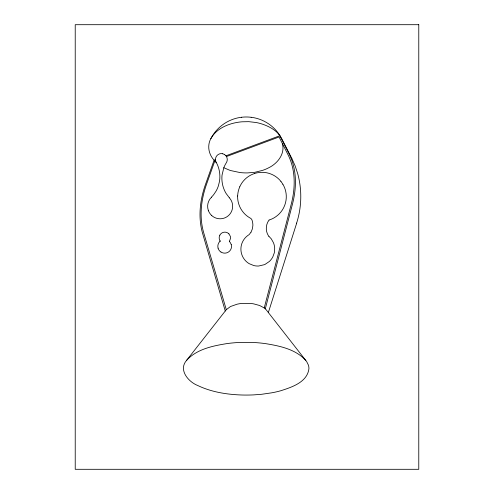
<?xml version="1.0" encoding="UTF-8"?>
<svg xmlns="http://www.w3.org/2000/svg" width="494" height="494" viewBox="0 0 494 494"><rect width="100%" height="100%" fill="white"/><g stroke="black" fill="none" stroke-linecap="round" stroke-linejoin="round"><path stroke-width="0.74" d="M264.228 307.96L291.232 204.201C295.437 188.14 295.752 170.214 288.181 155.073L279.073 136.986L226.437 156.555M265.29 308.836L292.46 204.121C296.703 187.844 296.999 169.677 289.305 154.356L279.882 135.714C275.992 130.225 269.829 126.865 263.648 124.568A50.95 50.95 0 0 0 256.343 122.549L248.797 121.666L242.116 121.796A53.327 53.327 0 0 0 233.619 123.154C224.548 125.365 215.322 130.237 210.796 138.752A17.086 17.086 0 0 0 208.95 144.18C208.011 149.954 210.135 155.974 214.087 160.21L205.498 184.404C199.947 200.008 197.946 217.403 202.626 233.501L225.264 310.992M268.347 312.541L296.69 223.103M215.569 160.531L214.828 160.871L206.511 184.342C201.033 199.761 199.076 216.946 203.719 232.841L226.301 309.682L186.528 360.435C178.18 369.963 188.412 381.911 197.804 385.542C211.642 392.162 227.135 394.558 242.356 395.021A156.37 156.37 0 0 0 253.613 394.891L261.666 394.286L271.453 392.866A95.373 95.373 0 0 0 280.611 390.791C291.726 387.24 307.182 382.282 308.917 368.82A11.436 11.436 0 0 0 308.41 365.109L306.675 361.596L266.34 309.973A11.115 11.115 0 0 0 264.062 307.855L259.597 305.49L253.78 303.896A40.428 40.428 0 0 0 249.995 303.378L241.591 303.44A38.402 38.402 0 0 0 237.064 304.218L230.494 306.515L226.301 309.682M279.882 135.714L225.919 155.808A5.916 5.916 0 0 1 226.87 157.487L227.036 157.981A5.916 5.916 0 0 1 226.301 162.767L225.375 164.354A27.973 27.973 0 0 0 223.813 167.725L222.041 175.148A29.745 29.745 0 0 0 222.09 181.706L222.454 184.009A29.572 29.572 0 0 0 223.523 187.948L224.214 189.758A28.43 28.43 0 0 0 226.172 193.568L229.302 197.724M239.757 186.788L240.603 185.071A24.274 24.274 0 0 1 252.459 174.289L254.595 173.474M210.796 138.752L212.562 135.652A40.045 40.045 0 0 1 219.997 126.915A39.674 39.674 0 0 1 231.742 119.733A39.551 39.551 0 0 1 241.48 117.257M219.867 235.15L219.7 235.484A5.669 5.669 0 0 0 219.75 240.282L220.028 240.806M251.032 232.124L252.286 229.117L252.842 225.807A14.641 14.641 0 0 0 252.823 223.906C252.508 221.985 252.341 219.225 250.569 218.268A24.169 24.169 0 0 1 244.061 213.235A24.323 24.323 0 0 1 238.213 202.021A24.57 24.57 0 0 1 237.645 195.957M250.952 232.26L249.242 234.471M229.587 241.01L230.525 238.318A6.41 6.41 0 0 0 230.34 236.317L228.913 233.847M186.528 360.435C196.655 349.147 212.636 345.905 226.968 343.589A140.494 140.494 0 0 1 239.034 342.472L253.348 342.478A140.463 140.463 0 0 1 265.414 343.608C279.74 345.93 295.715 349.19 305.829 360.484M269.026 220.108C265.618 224.504 265.371 231.18 268.458 235.811A4.644 4.644 0 0 0 268.866 236.311M220.182 241.152L220.071 241.251A0.729 0.729 0 0 0 220.065 240.942M248.853 234.792L247.599 235.657A16.901 16.901 0 0 0 242.369 242.276L241.893 243.437A16.901 16.901 0 0 0 241.023 251.063L241.22 252.335A16.901 16.901 0 0 0 244.672 259.764A16.839 16.839 0 0 0 249.242 263.697L253.78 265.55A17.488 17.488 0 0 0 258.671 266.019L264.735 264.593L269.372 261.462A17.698 17.698 0 0 0 272.793 256.954L274.355 252.706L274.689 248.192A17.691 17.691 0 0 0 273.441 242.678L271.225 238.769L268.915 236.354M214.087 160.21L215.483 159.624A5.897 5.897 0 0 1 219.453 153.912A5.854 5.854 0 0 1 222.72 153.776M251.143 117.263L254.336 117.788A39.569 39.569 0 0 1 266.612 122.574A39.792 39.792 0 0 1 278.313 133.182L281.494 138.203L291.843 158.469M223.813 167.725L230.253 170.479L239.967 172.542A58.138 58.138 0 0 0 247.5 172.912L254.743 172.32L262.481 170.405A40.224 40.224 0 0 0 268.551 167.855C277.474 163.65 285.396 153.714 282.315 143.421M211.685 215.514L212.198 215.952A12.492 12.492 0 0 0 217.768 218.552A12.412 12.412 0 0 0 223.609 218.274A12.492 12.492 0 0 0 227.456 216.403A12.424 12.424 0 0 0 230.476 213.291A12.554 12.554 0 0 0 232.563 207.641A12.474 12.474 0 0 0 231.952 202.182L231.902 202.021A12.492 12.492 0 0 0 229.302 197.804M211.37 197.192A26.139 26.139 0 0 0 213.754 194.543L216.002 191.209A29.189 29.189 0 0 0 218.41 185.8L219.484 181.422A29.554 29.554 0 0 0 218.817 168.67L218.045 166.305A27.571 27.571 0 0 0 216.533 162.958L214.828 160.871M229.42 241.344L229.562 241.486A0.735 0.735 0 0 1 229.543 241.146M216.156 162.273L216.162 162.285A5.99 5.99 0 0 1 215.483 159.735L215.483 159.747M291.898 158.568L295.14 165.904L297.691 173.616A87.018 87.018 0 0 1 296.635 223.084M208.425 210.796L208.24 210.296M218.113 248.167L218.033 247.877A6.755 6.755 0 0 1 218.472 243.468L218.657 243.073A6.755 6.755 0 0 1 220.021 241.319M231.322 244.604L231.39 244.888A6.755 6.755 0 0 1 230.846 249.279A7.984 7.984 0 0 1 230.679 249.606A6.774 6.774 0 0 1 228.58 251.921L228.185 252.175A6.885 6.885 0 0 1 226.53 252.885A6.78 6.78 0 0 1 220.991 252.026M222.72 153.813A5.916 5.916 0 0 1 224.109 154.338M224.307 154.449A5.916 5.916 0 0 1 225.814 155.703M228.889 233.847A5.669 5.669 0 0 0 225.789 232.242A5.632 5.632 0 0 0 223.121 232.433A5.669 5.669 0 0 0 221.528 233.248A5.619 5.619 0 0 0 219.867 235.15M229.42 241.529A6.755 6.755 0 0 1 231.155 244.598M241.449 117.276A39.674 39.674 0 0 1 251.113 117.276M237.657 196.025A24.323 24.323 0 0 1 239.763 186.843M280.919 181.483A24.274 24.274 0 0 1 282.84 184.256M254.601 173.48A24.2 24.2 0 0 1 265.71 172.616L266.494 172.739A24.249 24.249 0 0 1 273.651 175.302A24.138 24.138 0 0 1 280.963 181.452M282.883 184.237A24.231 24.231 0 0 1 286.088 193.543L286.273 195.636A24.231 24.231 0 0 1 283.933 207.122L283.297 208.406A24.212 24.212 0 0 1 275.825 216.712L274.096 217.829A24.218 24.218 0 0 1 269.119 220.003M211.747 215.551A12.492 12.492 0 0 1 208.505 210.864M208.307 210.339A12.492 12.492 0 0 1 211.432 197.31M220.923 252.02A6.885 6.885 0 0 1 218.064 248.142M418.776 24.7L75.224 24.7L75.224 469.3L418.776 469.3L418.776 24.7"/></g></svg>
